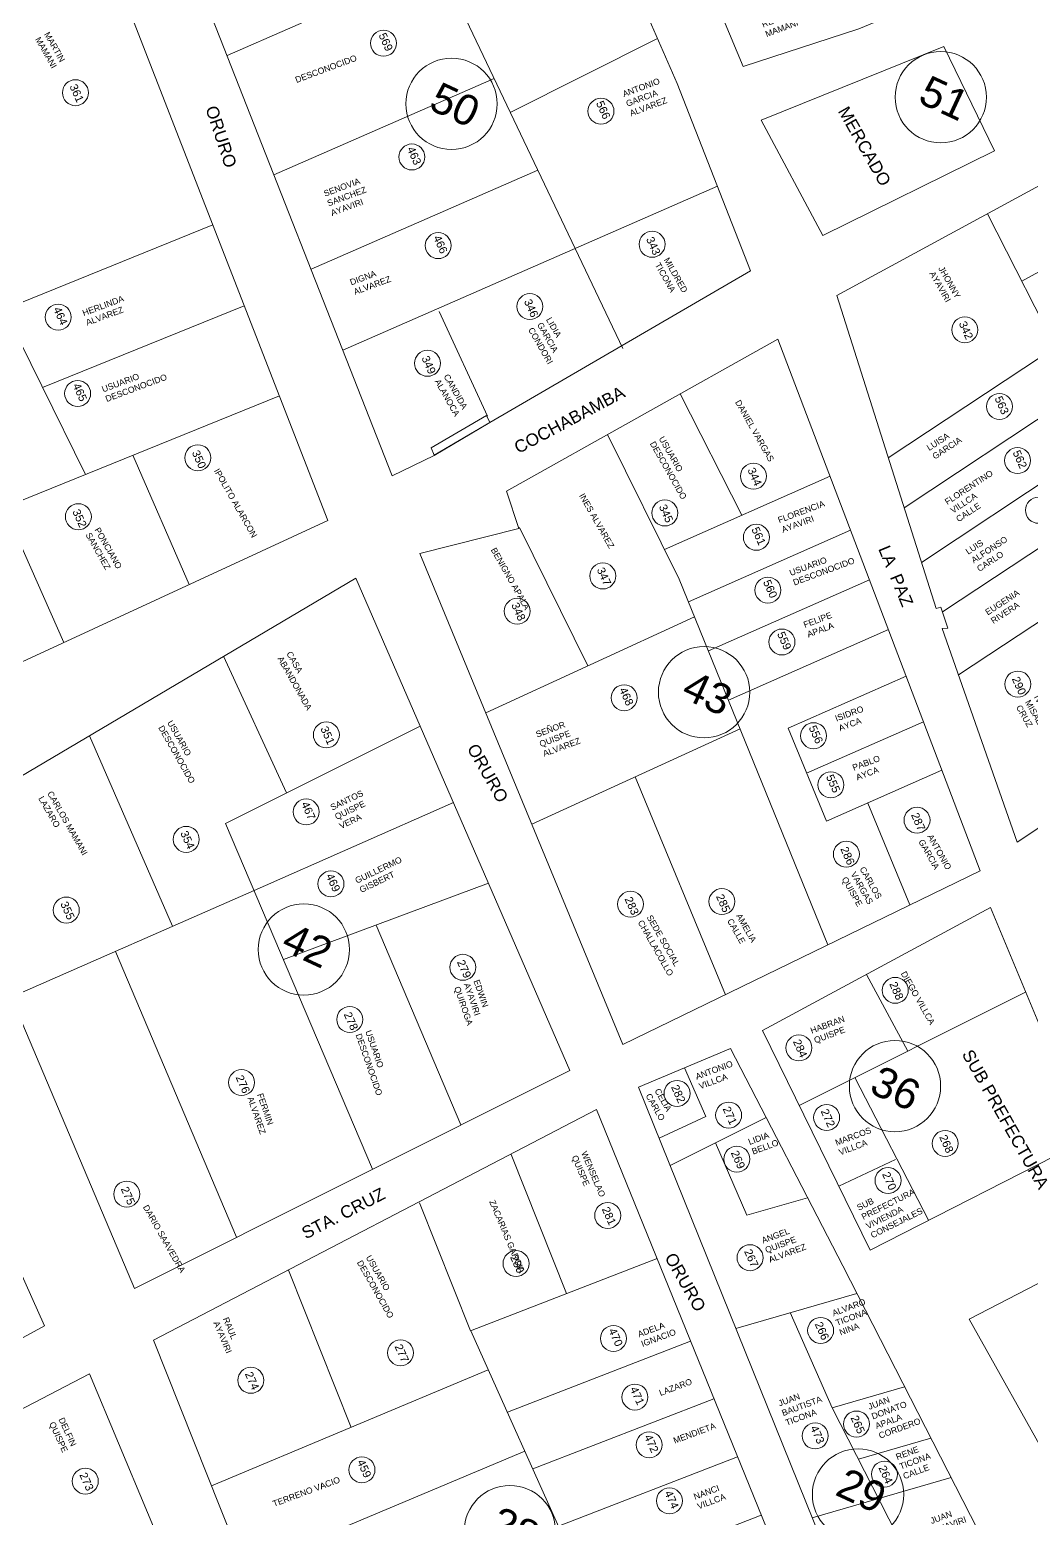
# Model space of a CAD drawing. Header units: metres. Extents: x 577726 to 579252, y 7804053 to 7806277.
# Drawn here: x 577979.3 to 578191.2, y 7805197.2 to 7805512.2 of the extents above; entities that cross this region are included whole.
import ezdxf

# ---------------------------------------------------------------- set-up
doc = ezdxf.new("R2010")
doc.units = ezdxf.units.M
doc.layers.add('CODIGOS', color=80, linetype='Continuous', lineweight=20)
doc.styles.get("Standard").update_dxf_attribs({"font": 'simplex.shx'})

msp = doc.modelspace()

# ---------------------------------------------------------------- linework, layer by layer
at = {"layer": 'CODIGOS', "linetype": 'Continuous', "lineweight": 5}
for p, q in [((578116.26, 7805500.87), (578085.22, 7805572.27)), ((578021.02, 7805506.78), (578098.88, 7805540.86)), ((578009.85, 7805535.2), (578055.99, 7805417.82)), ((578104.75, 7805444.76), (578065.86, 7805526.41)), ((578080.95, 7805494.72), (578112.12, 7805510.4)), ((577991.06, 7805418.09), (577949.96, 7805501.47)), ((578030.96, 7805481.49), (578077.54, 7805501.89)), ((578131.83, 7805461.18), (578116.26, 7805500.87)), ((578038.81, 7805461.53), (578086.77, 7805482.52)), ((578045.54, 7805444.39), (578124.81, 7805479.09)), ((578223.58, 7805477.96), (578189.18, 7805459.01)), ((578181.94, 7805473.29), (578217.46, 7805403.24)), ((577922.5, 7805432.14), (578018, 7805470.96)), ((578160.93, 7805421.64), (578229.46, 7805467.02)), ((578076.62, 7805429.1), (578131.83, 7805461.18)), ((578164.29, 7805411.05), (578234.53, 7805457.57)), ((578024.66, 7805453.82), (577981.97, 7805436.53)), ((578076.14, 7805430.41), (578065.91, 7805452.62)), ((578167.96, 7805399.5), (578240.08, 7805447.26)), ((578172.4, 7805389), (578245.41, 7805437.35)), ((578032.1, 7805434.71), (577973.84, 7805411.11)), ((578116.94, 7805435.2), (578129.94, 7805409.46)), ((578064.82, 7805422.13), (578076.62, 7805429.1)), ((578101.52, 7805426.55), (578116.71, 7805395.97)), ((578175.81, 7805375.66), (578251.59, 7805425.85)), ((578013.02, 7805394.78), (578001.12, 7805422.16)), ((578055.99, 7805417.82), (578064.82, 7805422.13)), ((578113.59, 7805402.25), (578148.62, 7805417.71)), ((577986.46, 7805382.52), (577973.84, 7805411.11)), ((578082.94, 7805406.9), (578097.35, 7805377.56)), ((578118.66, 7805391.16), (578152.97, 7805406.29)), ((578148.17, 7805318.53), (578116.71, 7805395.97)), ((578122.89, 7805380.76), (578156.96, 7805395.8)), ((578075.77, 7805367.63), (578119.96, 7805387.96)), ((578127.12, 7805370.34), (578160.97, 7805385.27)), ((578020.3, 7805379.61), (578033.64, 7805350.7)), ((578139.77, 7805364.37), (578164.73, 7805375.39)), ((578061.88, 7805364.82), (578020.72, 7805344.24)), ((578129.6, 7805364.24), (578085.49, 7805344.11)), ((578139.77, 7805364.37), (578147.87, 7805344.69)), ((578143.68, 7805354.86), (578168.4, 7805365.76)), ((577991.89, 7805362.79), (578009.47, 7805322.47)), ((578147.87, 7805344.69), (578172.31, 7805355.48)), ((578126.47, 7805307.98), (578107.41, 7805354.12)), ((578068.92, 7805348.64), (578026.74, 7805330.07)), ((578165.53, 7805326.98), (578156.62, 7805348.55)), ((578051.81, 7805271.04), (578020.72, 7805344.24)), ((578026.74, 7805330.07), (577975.35, 7805307.44)), ((578076.33, 7805331.59), (578032.96, 7805315.42)), ((578070.51, 7805280.41), (578052.58, 7805322.73)), ((578023.04, 7805256.64), (577997.39, 7805317.15)), ((578165.06, 7805296.03), (578156.34, 7805312.28)), ((578142.1, 7805284.53), (578190.02, 7805308.54)), ((578117.83, 7805292.53), (578122.32, 7805282.22)), ((578153.9, 7805290.44), (578169.49, 7805260.23)), ((578112.46, 7805277.6), (578122.32, 7805282.22)), ((578135.13, 7805281.96), (578114.78, 7805271.83)), ((578124.37, 7805276.6), (578131.05, 7805261.3)), ((578081.18, 7805274.13), (578092.88, 7805244.72)), ((578162.5, 7805273.09), (578150.48, 7805267.44)), ((578061.78, 7805263.95), (578072.57, 7805236.84)), ((578143.87, 7805265.02), (578131.05, 7805261.3)), ((578112.01, 7805252.15), (578072.57, 7805236.84)), ((578034.01, 7805249.71), (578047.26, 7805216.41)), ((578154.28, 7805244.77), (578128.69, 7805237.35)), ((578149.11, 7805220.56), (578140.2, 7805240.69)), ((578114.27, 7805144.1), (578072.63, 7805236.81)), ((578119.12, 7805234.66), (578080.35, 7805219.61)), ((578017.74, 7805204.01), (578076.31, 7805228.61)), ((578124.06, 7805222.48), (578085.75, 7805207.61)), ((578164.4, 7805225), (578149.11, 7805220.56)), ((578176.54, 7805166.64), (578149.11, 7805220.56)), ((578169.97, 7805214.12), (578154.64, 7805209.68)), ((578024.73, 7805186.44), (578084.06, 7805211.36)), ((578129.05, 7805210.2), (578091.18, 7805195.5)), ((578174.24, 7805205.76), (578144.87, 7805197.25)), ((578134.08, 7805197.84), (578096.66, 7805183.31))]:
    msp.add_line(p, q, dxfattribs=at)
for points in [[(578154.75, 7805512.44), (578195.78, 7805529.44), (578189.6, 7805546.92), (578166.58, 7805612.61), (578098.89, 7805579.4), (578130.27, 7805504.42)], [(577901.21, 7805482.36), (577911.46, 7805487.34), (577933.26, 7805493.17), (577965.23, 7805509.06), (577965.23, 7805509.06), (577995.64, 7805528.43), (577995.65, 7805528.43), (578042.36, 7805408.33), (577950.55, 7805365.95)], [(578147.09, 7805468.67), (578183.46, 7805486.59), (578172.68, 7805508.66), (578134.02, 7805493.07)], [(578172.36, 7805385.49), (578173.57, 7805385.56), (578172.06, 7805390), (578171.05, 7805389.75), (578150.03, 7805455.99), (578216.12, 7805491.83), (578246.41, 7805435.48), (578245.07, 7805434.59), (578249.39, 7805426.07), (578251.16, 7805426.6), (578269.53, 7805394.15), (578188.19, 7805340.28)], [(578076.62, 7805429.1), (578075.95, 7805430.56), (578064.24, 7805423.75), (578064.82, 7805422.15)], [(578001.46, 7805245.83), (578093.57, 7805291.95), (578048.26, 7805396.16), (577959.92, 7805343.86)], [(578203.01, 7805277.34), (578157.11, 7805253.91), (578134.32, 7805300.41), (578182.57, 7805326.41)], [(578150.47, 7805157.47), (578050.89, 7805120.69), (578005.48, 7805234.84), (578099.2, 7805283.69)], [(578178.04, 7805239.3), (578206.7, 7805254.12), (578221.92, 7805222.24), (578195.76, 7805207.7)], [(577991.91, 7805227.77), (577880.55, 7805169.73), (577934.54, 7805071.54), (577984.13, 7805091.61), (578039.46, 7805114), (578010.34, 7805183.69)]]:
    msp.add_lwpolyline(points, close=True, dxfattribs=at)
for points in [[(578104.78, 7805297.41), (578180.41, 7805334.23), (578137.56, 7805446.76), (578080.18, 7805414.58)], [(578104.77, 7805297.42), (578061.83, 7805401.37), (578082.8, 7805406.69), (578080.18, 7805414.59)], [(578108.09, 7805288.42), (578127.56, 7805296.63), (578151.32, 7805250.57), (578184.71, 7805185.31), (578197.83, 7805190.85), (578202.22, 7805175.55), (578159.58, 7805160.76)], [(578159.58, 7805160.76), (578108.09, 7805288.42)]]:
    msp.add_lwpolyline(points, dxfattribs=at)
at = {"layer": 'CODIGOS', "lineweight": 5}
msp.add_lwpolyline([(577940.02, 7805332.62), (577906.18, 7805316.95), (577951.68, 7805221.2), (577982.38, 7805237.87), (577939.82, 7805333.07)], dxfattribs=at)
at = {"layer": 'CODIGOS', "linetype": 'Continuous', "lineweight": 5}
for centre, radius in [((578054.13, 7805509.37), 2.75), ((578068.53, 7805496.55), 9.66), ((578172.06, 7805497.95), 9.66), ((577988.94, 7805498.91), 2.75), ((578100.15, 7805494.99), 2.75), ((578060.14, 7805485.3), 2.75), ((578065.71, 7805466.54), 2.75), ((578110.97, 7805466.82), 2.75), ((578085.11, 7805453.64), 2.75), ((577985.3, 7805451.39), 2.75), ((578177.14, 7805448.72), 2.75), ((578063.44, 7805441.63), 2.75), ((577989.41, 7805435.24), 2.75), ((578184.48, 7805432.49), 2.75), ((578014.84, 7805421.64), 2.75), ((578188.31, 7805421.04), 2.75), ((578132.41, 7805417.72), 2.75), ((577989.56, 7805409.16), 2.75), ((578113.67, 7805409.95), 2.75), ((578192.72, 7805410.52), 2.75), ((578133.04, 7805404.8), 2.75), ((578100.53, 7805396.62), 2.75), ((578135.48, 7805393.62), 2.75), ((578082.43, 7805389.16), 2.75), ((578138.45, 7805382.64), 2.75), ((578121.97, 7805372.01), 9.66), ((578188.36, 7805373.73), 2.75), ((578105.05, 7805370.84), 2.75), ((578042.04, 7805362.97), 2.75), ((578145.14, 7805362.8), 2.75), ((578148.81, 7805352.41), 2.75), ((578037.76, 7805346.67), 2.75), ((578167.03, 7805344.92), 2.75), ((578012.39, 7805340.86), 2.75), ((578152.08, 7805337.72), 2.75), ((578043.01, 7805331.44), 2.75), ((578106.41, 7805327.14), 2.75), ((578125.75, 7805327.69), 2.75), ((577987.01, 7805325.9), 2.75), ((578037.28, 7805317.55), 9.66), ((578070.93, 7805313.78), 2.75), ((578162.43, 7805308.91), 2.75), ((578046.99, 7805302.74), 2.75), ((578142.04, 7805296.72), 2.75), ((578162.37, 7805288.64), 9.66), ((578024.1, 7805289.39), 2.75), ((578116.25, 7805287.09), 2.75), ((578127.17, 7805282.5), 2.75), ((578147.91, 7805281.99), 2.75), ((578173, 7805276.51), 2.75), ((578128.9, 7805273.17), 2.75), ((578160.9, 7805268.65), 2.75), ((577999.8, 7805265.78), 2.75), ((578101.58, 7805261.26), 2.75), ((578131.7, 7805252.32), 2.75), ((578082.18, 7805251.08), 2.75), ((578146.64, 7805236.93), 2.75), ((578102.79, 7805235.22), 2.75), ((578057.74, 7805232.19), 2.75), ((578026.06, 7805226.37), 2.75), ((578107.34, 7805222.82), 2.75), ((578154.23, 7805217.11), 2.75), ((578145.48, 7805214.6), 2.75), ((578110.35, 7805212.72), 2.75), ((578049.57, 7805207.42), 2.75), ((578154.55, 7805202.19), 9.66), ((577991.03, 7805205.03), 2.75), ((578160.14, 7805206.51), 2.75), ((578080.88, 7805194.45), 9.66), ((578114.64, 7805200.85), 2.75)]:
    msp.add_circle(centre, radius, dxfattribs=at)

# ---------------------------------------------------------------- texts
at = {"layer": 'CODIGOS', "linetype": 'Continuous', "lineweight": 5, "attachment_point": 1}
for s, insert, char_height, width, rotation in [('{\\fArial|b0|i0|c0|p34;RENE MAMANI}', (578134, 7805513.91), 1.3031, 9.584, 20.4013), ('{\\fArial|b0|i0|c0|p34;MARTIN MAMANI}', (577983.39, 7805511.94), 1.3031, 8.8155, 299.5745), ('{\\fArial|b0|i0|c0|p34;569}', (578054.6, 7805511.79), 1.6941, 5.335, 294.126), ('{\\fArial|b0|i0|c0|p34;DESCONOCIDO}', (578035.28, 7805502.17), 1.3031, 9.584, 20.4013), ('{\\fArial|b0|i0|c0|p34;361}', (577989.19, 7805500.96), 1.6941, 5.335, 294.126), ('{\\fArial|b0|i0|c0|p34;\\C7;50}', (578066.11, 7805501.39), 6.4352, 0.6435, 335.126), ('{\\fArial|b0|i0|c0|p34;ANTONIO GARCIA ALVAREZ}', (578104.53, 7805499.18), 1.3031, 9.584, 20.4013), ('{\\fArial|b0|i0|c0|p34;\\C7;51}', (578169.65, 7805502.8), 6.4352, 0.6435, 335.126), ('{\\fArial|b0|i0|c0|p34;566}', (578100.61, 7805497.4), 1.6941, 5.335, 294.126), ('{\\fArial|b0|i0|c0|p34;ORURO}', (578018.9, 7805496.44), 2.6062, 32.2047, 288.3312), ('{\\fArial|b0|i0|c0|p34;MERCADO}', (578152.48, 7805496.31), 2.6062, 32.2047, 299.5745), ('{\\fArial|b0|i0|c0|p34;463}', (578060.61, 7805487.71), 1.6941, 5.335, 294.126), ('{\\fArial|b0|i0|c0|p34;SENOVIA SANCHEZ AYAVIRI}', (578041.29, 7805478.09), 1.3031, 9.584, 20.4013), ('{\\fArial|b0|i0|c0|p34;466}', (578066.17, 7805468.95), 1.6941, 5.335, 294.126), ('{\\fArial|b0|i0|c0|p34;343}', (578111.21, 7805468.63), 1.6941, 5.335, 294.126), ('{\\fArial|b0|i0|c0|p34;MILDRED TICONA}', (578114.53, 7805464.18), 1.3031, 8.3339, 299.5745), ('{\\fArial|b0|i0|c0|p34;JHONNY AYAVIRI}', (578172.63, 7805462.35), 1.3031, 7.9172, 299.5745), ('{\\fArial|b0|i0|c0|p34;DIGNA ALVAREZ}', (578046.86, 7805459.33), 1.3031, 9.584, 20.4013), ('{\\fArial|b0|i0|c0|p34;HERLINDA ALVAREZ}', (577990.25, 7805452.83), 1.3031, 9.8282, 20.4013), ('{\\fArial|b0|i0|c0|p34;464}', (577985.76, 7805453.81), 1.6941, 5.335, 294.126), ('{\\fArial|b0|i0|c0|p34;346}', (578085.36, 7805455.45), 1.6941, 5.335, 294.126), ('{\\fArial|b0|i0|c0|p34;LIDIA GARCIA CONDORI}', (578089.61, 7805451.53), 1.3031, 8.3339, 299.5745), ('{\\fArial|b0|i0|c0|p34;342}', (578177.38, 7805450.77), 1.6941, 5.335, 294.126), ('{\\fArial|b0|i0|c0|p34;349}', (578063.68, 7805443.44), 1.6941, 5.335, 294.126), ('{\\fArial|b0|i0|c0|p34;465}', (577989.88, 7805437.65), 1.6941, 5.335, 294.126), ('{\\fArial|b0|i0|c0|p34;USUARIO DESCONOCIDO}', (577994.36, 7805436.68), 1.3031, 9.8282, 20.4013), ('{\\fArial|b0|i0|c0|p34;CANDIDA ALANOCA}', (578067.94, 7805439.52), 1.3031, 8.3339, 299.5745), ('{\\fArial|b0|i0|c0|p34;COCHABAMBA}', (578081.45, 7805424.72), 2.6062, 32.2047, 28.159), ('{\\fArial|b0|i0|c0|p34;DANIEL VARGAS}', (578129.62, 7805434.05), 1.3031, 16.1023, 299.5745), ('{\\fArial|b0|i0|c0|p34;563}', (578184.95, 7805434.9), 1.6941, 5.335, 294.126), ('{\\fArial|b0|i0|c0|p34;USUARIO DESCONOCIDO}', (578113.47, 7805426.35), 1.3031, 16.1023, 299.5745), ('{\\fArial|b0|i0|c0|p34;LUISA GARCIA}', (578168.9, 7805424.14), 1.3031, 9.584, 33.2444), ('{\\fArial|b0|i0|c0|p34;350}', (578015.08, 7805423.45), 1.6941, 5.335, 294.126), ('{\\fArial|b0|i0|c0|p34;562}', (578188.78, 7805423.45), 1.6941, 5.335, 294.126), ('{\\fArial|b0|i0|c0|p34;IPOLITO ALARCON}', (578019.34, 7805419.53), 1.3031, 16.1023, 299.5745), ('{\\fArial|b0|i0|c0|p34;344}', (578132.66, 7805419.77), 1.6941, 5.335, 294.126), ('{\\fArial|b0|i0|c0|p34;FLORENTINO VILLCA CALLE}', (578172.73, 7805412.69), 1.3031, 9.584, 33.2444), ('{\\fArial|b0|i0|c0|p34;INES ALVAREZ}', (578096.61, 7805414.28), 1.3031, 16.1023, 299.5745), ('{\\fArial|b0|i0|c0|p34;345}', (578113.91, 7805412), 1.6941, 5.335, 294.126), ('{\\fArial|b0|i0|c0|p34;FLORENCIA AYAVIRI}', (578137.42, 7805409), 1.3031, 9.584, 20.4013), ('{\\fArial|b0|i0|c0|p34;352}', (577989.8, 7805410.97), 1.6941, 5.335, 294.126), ('{\\fArial|b0|i0|c0|p34;PONCIANO SANCHEZ}', (577994.06, 7805407.05), 1.3031, 16.1023, 299.5745), ('{\\fArial|b0|i0|c0|p34;561}', (578133.5, 7805407.21), 1.6941, 5.335, 294.126), ('{\\fArial|b0|i0|c0|p34;BENIGNO APALA}', (578077.92, 7805402.79), 1.3031, 16.1023, 299.5745), ('{\\fArial|b0|i0|c0|p34;LA  PAZ}', (578161.19, 7805403.37), 2.6062, 32.2047, 292.3945), ('{\\fArial|b0|i0|c0|p34;LUIS ALFONSO CARLO}', (578177.14, 7805402.17), 1.3031, 9.584, 33.2444), ('{\\fArial|b0|i0|c0|p34;USUARIO DESCONOCIDO}', (578139.87, 7805397.82), 1.3031, 9.584, 20.4013), ('{\\fArial|b0|i0|c0|p34;347}', (578100.78, 7805398.66), 1.6941, 5.335, 294.126), ('{\\fArial|b0|i0|c0|p34;560}', (578135.95, 7805396.03), 1.6941, 5.335, 294.126), ('{\\fArial|b0|i0|c0|p34;EUGENIA RIVERA}', (578181.29, 7805389.33), 1.3031, 9.584, 33.2444), ('{\\fArial|b0|i0|c0|p34;348}', (578082.67, 7805391.21), 1.6941, 5.335, 294.126), ('{\\fArial|b0|i0|c0|p34;FELIPE APALA}', (578142.84, 7805386.84), 1.3031, 9.584, 20.4013), ('{\\fArial|b0|i0|c0|p34;559}', (578138.92, 7805385.05), 1.6941, 5.335, 294.126), ('{\\fArial|b0|i0|c0|p34;CASA ABANDONADA}', (578034.67, 7805380.84), 1.3031, 16.1023, 299.5745), ('{\\fArial|b0|i0|c0|p34;\\C7;43}', (578119.55, 7805376.86), 6.4352, 0.6435, 335.126), ('{\\fArial|b0|i0|c0|p34;290}', (578188.6, 7805375.54), 1.6941, 5.335, 294.126), ('{\\fArial|b0|i0|c0|p34;468}', (578105.52, 7805373.25), 1.6941, 5.335, 294.126), ('{\\fArial|b0|i0|c0|p34;IVER MISAEL CRUZ}', (578192.86, 7805371.62), 1.3031, 10.8538, 299.5745), ('{\\fArial|b0|i0|c0|p34;ISIDRO AYCA}', (578149.53, 7805367), 1.3031, 9.584, 20.4013), ('{\\fArial|b0|i0|c0|p34;USUARIO DESCONOCIDO}', (578009.44, 7805366.22), 1.3031, 16.1023, 299.5745), ('{\\fArial|b0|i0|c0|p34;351}', (578042.29, 7805365.02), 1.6941, 5.335, 294.126), ('{\\fArial|b0|i0|c0|p34;SEÑOR QUISPE ALVAREZ}', (578086.2, 7805363.63), 1.3031, 9.584, 20.4013), ('{\\fArial|b0|i0|c0|p34;556}', (578145.61, 7805365.22), 1.6941, 5.335, 294.126), ('{\\fArial|b0|i0|c0|p34;ORURO}', (578073.99, 7805361.43), 2.6062, 32.2047, 299.5745), ('{\\fArial|b0|i0|c0|p34;PABLO AYCA}', (578153.2, 7805356.6), 1.3031, 9.584, 20.4013), ('{\\fArial|b0|i0|c0|p34;555}', (578149.27, 7805354.82), 1.6941, 5.335, 294.126), ('{\\fArial|b0|i0|c0|p34;CARLOS MAMANI LAZARO}', (577984.06, 7805351.25), 1.3031, 16.1023, 299.5745), ('{\\fArial|b0|i0|c0|p34;467}', (578038.22, 7805349.08), 1.6941, 5.335, 294.126), ('{\\fArial|b0|i0|c0|p34;SANTOS QUISPE VERA}', (578042.71, 7805348.11), 1.3031, 9.8282, 25.6403), ('{\\fArial|b0|i0|c0|p34;287}', (578167.27, 7805346.74), 1.6941, 5.335, 294.126), ('{\\fArial|b0|i0|c0|p34;354}', (578012.64, 7805342.91), 1.6941, 5.335, 294.126), ('{\\fArial|b0|i0|c0|p34;286}', (578152.32, 7805339.54), 1.6941, 5.335, 294.126), ('{\\fArial|b0|i0|c0|p34;ANTONIO GARCIA}', (578170.3, 7805342.12), 1.3031, 9.5206, 299.5745), ('{\\fArial|b0|i0|c0|p34;GUILLERMO GISBERT}', (578047.94, 7805332.65), 1.3031, 9.8282, 25.6403), ('{\\fArial|b0|i0|c0|p34;469}', (578043.47, 7805333.85), 1.6941, 5.335, 294.126), ('{\\fArial|b0|i0|c0|p34;CARLOS VARGAS QUISPE}', (578155.96, 7805335.26), 1.3031, 10.3761, 299.5745), ('{\\fArial|b0|i0|c0|p34;355}', (577987.25, 7805327.95), 1.6941, 5.335, 294.126), ('{\\fArial|b0|i0|c0|p34;283}', (578106.65, 7805328.95), 1.6941, 5.335, 294.126), ('{\\fArial|b0|i0|c0|p34;285}', (578126, 7805329.5), 1.6941, 5.335, 294.126), ('{\\fArial|b0|i0|c0|p34;SEDE SOCIAL CHALLACOLLO}', (578110.91, 7805325.03), 1.3031, 16.1023, 299.5745), ('{\\fArial|b0|i0|c0|p34;AMELIA CALLE}', (578129.83, 7805325.34), 1.3031, 8.4446, 299.5745), ('{\\fArial|b0|i0|c0|p34;\\C7;42}', (578034.86, 7805323.43), 6.4352, 0.6435, 335.126), ('{\\fArial|b0|i0|c0|p34;279}', (578071.18, 7805315.59), 1.6941, 5.335, 294.126), ('{\\fArial|b0|i0|c0|p34;EDWIN AYAVIRI QUIROGA}', (578074.39, 7805311.32), 1.3031, 7.4404, 289.1351), ('{\\fArial|b0|i0|c0|p34;288}', (578162.67, 7805310.96), 1.6941, 5.335, 294.126), ('{\\fArial|b0|i0|c0|p34;DIEGO VILLCA}', (578164.68, 7805313.12), 1.3031, 16.1023, 299.5745), ('{\\fArial|b0|i0|c0|p34;278}', (578047.23, 7805304.55), 1.6941, 5.335, 294.126), ('{\\fArial|b0|i0|c0|p34;HABRAN QUISPE}', (578144.3, 7805300.93), 1.3031, 9.8282, 20.4013), ('{\\fArial|b0|i0|c0|p34;USUARIO DESCONOCIDO}', (578051.49, 7805300.63), 1.3031, 7.4404, 289.1351), ('{\\fArial|b0|i0|c0|p34;284}', (578142.29, 7805298.77), 1.6941, 5.335, 294.126), ('{\\fArial|b0|i0|c0|p34;SUB PREFECTURA}', (578178.72, 7805296.7), 2.6062, 32.2047, 299.5745), ('{\\fArial|b0|i0|c0|p34;ANTONIO VILLCA}', (578119.97, 7805291.2), 1.3031, 9.8282, 20.4013), ('{\\fArial|b0|i0|c0|p34;\\C7;36}', (578159.35, 7805293.23), 6.4352, 0.6435, 335.126), ('{\\fArial|b0|i0|c0|p34;276}', (578024.35, 7805291.2), 1.6941, 5.335, 294.126), ('{\\fArial|b0|i0|c0|p34;282}', (578116.49, 7805289.14), 1.6941, 5.335, 294.126), ('{\\fArial|b0|i0|c0|p34;FERMIN ALVAREZ}', (578028.6, 7805287.28), 1.3031, 7.4404, 289.1351), ('{\\fArial|b0|i0|c0|p34;CELIA CARLO}', (578112.57, 7805288.32), 1.3031, 8.9172, 299.5745), ('{\\fArial|b0|i0|c0|p34;271}', (578127.41, 7805284.55), 1.6941, 5.335, 294.126), ('{\\fArial|b0|i0|c0|p34;272}', (578148.16, 7805284.03), 1.6941, 5.335, 294.126), ('{\\fArial|b0|i0|c0|p34;MARCOS VILLCA}', (578149.56, 7805277.22), 1.3031, 9.8282, 20.4013), ('{\\fArial|b0|i0|c0|p34;LIDIA BELLO}', (578131.15, 7805277.38), 1.3031, 9.8282, 20.4013), ('{\\fArial|b0|i0|c0|p34;268}', (578173.24, 7805278.56), 1.6941, 5.335, 294.126), ('{\\fArial|b0|i0|c0|p34;WENSELAO QUISPE}', (578097.13, 7805275.02), 1.3031, 16.1023, 292.8726), ('{\\fArial|b0|i0|c0|p34;269}', (578129.14, 7805275.22), 1.6941, 5.335, 294.126), ('{\\fArial|b0|i0|c0|p34;270}', (578161.15, 7805270.7), 1.6941, 5.335, 294.126), ('{\\fArial|b0|i0|c0|p34;275}', (578000.04, 7805267.59), 1.6941, 5.335, 294.126), ('{\\fArial|b0|i0|c0|p34;STA. CRUZ}', (578036.49, 7805258.48), 2.6062, 32.2047, 27.2681), ('{\\fArial|b0|i0|c0|p34;SUB PREFECTURA VIVIENDA CONSEJALES}', (578154.12, 7805263.39), 1.3031, 9.8282, 26.6197), ('{\\fArial|b0|i0|c0|p34;DARIO SAAVEDRA}', (578004.3, 7805263.68), 1.3031, 16.1023, 299.5745), ('{\\fArial|b0|i0|c0|p34;ZACARIAS GARCIA}', (578077.67, 7805264.71), 1.3031, 16.1023, 292.8726), ('{\\fArial|b0|i0|c0|p34;281}', (578101.83, 7805263.31), 1.6941, 5.335, 294.126), ('{\\fArial|b0|i0|c0|p34;ANGEL QUISPE ALVAREZ}', (578133.96, 7805256.52), 1.3031, 9.8282, 20.4013), ('{\\fArial|b0|i0|c0|p34;267}', (578131.95, 7805254.37), 1.6941, 5.335, 294.126), ('{\\fArial|b0|i0|c0|p34;USUARIO DESCONOCIDO}', (578051.48, 7805253.02), 1.3031, 16.1023, 299.5745), ('{\\fArial|b0|i0|c0|p34;280}', (578082.43, 7805253.13), 1.6941, 5.335, 294.126), ('{\\fArial|b0|i0|c0|p34;ORURO}', (578115.8, 7805253.68), 2.6062, 32.2047, 299.5745), ('{\\fArial|b0|i0|c0|p34;ALVARO TICONA NINA}', (578148.9, 7805241.13), 1.3031, 9.8282, 20.4013), ('{\\fArial|b0|i0|c0|p34;RAUL AYAVIRI}', (578021.3, 7805239.89), 1.3031, 7.3657, 292.8726), ('{\\fArial|b0|i0|c0|p34;ADELA IGNACIO}', (578107.74, 7805236.66), 1.3031, 9.8282, 20.4013), ('{\\fArial|b0|i0|c0|p34;266}', (578146.89, 7805238.98), 1.6941, 5.335, 294.126), ('{\\fArial|b0|i0|c0|p34;470}', (578103.25, 7805237.63), 1.6941, 5.335, 294.126), ('{\\fArial|b0|i0|c0|p34;277}', (578057.98, 7805234.24), 1.6941, 5.335, 294.126), ('{\\fArial|b0|i0|c0|p34;274}', (578026.31, 7805228.42), 1.6941, 5.335, 294.126), ('{\\fArial|b0|i0|c0|p34;LAZARO}', (578112.29, 7805224.26), 1.3031, 9.8282, 20.4013), ('{\\fArial|b0|i0|c0|p34;471}', (578107.81, 7805225.24), 1.6941, 5.335, 294.126), ('{\\fArial|b0|i0|c0|p34;JUAN BAUTISTA TICONA}', (578137.5, 7805222.03), 1.3031, 9.584, 20.4013), ('{\\fArial|b0|i0|c0|p34;JUAN DONATO APALA CORDERO}', (578156.49, 7805221.32), 1.3031, 9.8282, 20.4013), ('{\\fArial|b0|i0|c0|p34;DELFIN QUISPE}', (577986.52, 7805218.66), 1.3031, 11.794, 294.5575), ('{\\fArial|b0|i0|c0|p34;MENDIETA}', (578115.3, 7805214.16), 1.3031, 9.8282, 20.4013), ('{\\fArial|b0|i0|c0|p34;473}', (578145.94, 7805217.02), 1.6941, 5.335, 294.126), ('{\\fArial|b0|i0|c0|p34;265}', (578154.48, 7805219.16), 1.6941, 5.335, 294.126), ('{\\fArial|b0|i0|c0|p34;472}', (578110.81, 7805215.13), 1.6941, 5.335, 294.126), ('{\\fArial|b0|i0|c0|p34;RENE TICONA CALLE}', (578162.39, 7805210.71), 1.3031, 9.8282, 20.4013), ('{\\fArial|b0|i0|c0|p34;273}', (577991.28, 7805207.08), 1.6941, 5.335, 294.126), ('{\\fArial|b0|i0|c0|p34;459}', (578050.04, 7805209.83), 1.6941, 5.335, 294.126), ('{\\fArial|b0|i0|c0|p34;\\C7;29}', (578152.13, 7805208.07), 6.4352, 0.6435, 335.126), ('{\\fArial|b0|i0|c0|p34;264}', (578160.38, 7805208.56), 1.6941, 5.335, 294.126), ('{\\fArial|b0|i0|c0|p34;TERRENO VACIO}', (578030.51, 7805200.78), 1.3031, 16.1023, 20.4013), ('{\\fArial|b0|i0|c0|p34;NANCI VILLCA}', (578119.59, 7805202.29), 1.3031, 9.8282, 20.4013), ('{\\fArial|b0|i0|c0|p34;474}', (578115.1, 7805203.26), 1.6941, 5.335, 294.126), ('{\\fArial|b0|i0|c0|p34;\\C7;28}', (578078.8, 7805199.91), 6.4352, 0.6435, 335.126), ('{\\fArial|b0|i0|c0|p34;JUAN AYAVIRI FLORES}', (578169.67, 7805197.16), 1.3031, 9.8282, 20.4013)]:
    msp.add_mtext(s, dxfattribs=dict(at, insert=insert, char_height=char_height, width=width, rotation=rotation))

doc.saveas('drawing.dxf')
